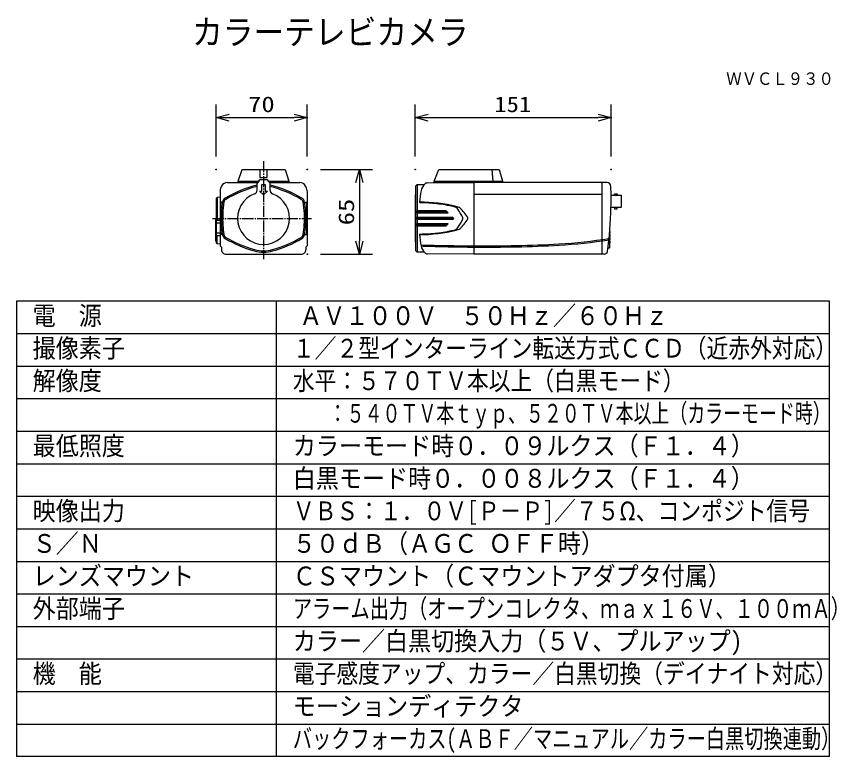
# Model space of a CAD drawing. Units: millimetres, scale not verified. Extents: x -63 to 64, y -57 to 57.
import ezdxf
from ezdxf.enums import TextEntityAlignment as Align

# ---------------------------------------------------------------- set-up
doc = ezdxf.new("R2010")
doc.units = ezdxf.units.MM
doc.header["$LTSCALE"] = 0.190236
doc.header["$PDMODE"] = 32
doc.header["$PDSIZE"] = 0.0951
doc.linetypes.add('CHAIN2', pattern=[12, 9, -1, 1, -1])
for name, color, linetype in [('0-0_GAIKEI', 1, 'Continuous'), ('0-1_KIJUN', 3, 'Continuous'), ('0-2_MOJI1', 2, 'Continuous'), ('0-3_TOUROKU', 7, 'Continuous'), ('0-4_WAKU', 1, 'Continuous')]:
    doc.layers.add(name, color=color, linetype=linetype)
doc.styles.add('ＭＳ ゴシック', font='')
doc.styles.get('ＭＳ ゴシック').set_extended_font_data('MS Gothic')

# ---------------------------------------------------------------- blocks, each defined once
blk = doc.blocks.new('_OPEN30')
at = {"layer": '0-2_MOJI1', "color": 7}
blk.add_line((0, 0), (-1, 0), dxfattribs=at)
blk.add_lwpolyline([(-1, 0.26795), (0, 0), (-1, -0.26795)], dxfattribs=at)

msp = doc.modelspace()

# ---------------------------------------------------------------- linework, layer by layer
at = {"layer": '0-0_GAIKEI', "color": 7}
for p, q in [((-28.4023, 31.9028), (-27.8023, 33.7028)), ((-27.8023, 33.7028), (-21.2023, 33.7028)), ((-21.2023, 33.7028), (-20.6023, 31.9028)), ((1.7276, 31.9028), (2.4276, 33.7028)), ((2.4276, 33.7028), (11.7276, 33.7028)), ((11.7276, 33.7028), (12.2276, 31.9028)), ((-30.0649, 31.7028), (-25.4129, 31.7028)), ((-28.4023, 31.9028), (-25.234, 31.9028)), ((-28.4023, 31.7028), (-28.4023, 31.9028)), ((-23.7706, 31.9028), (-20.6023, 31.9028)), ((-23.5917, 31.7028), (-18.9396, 31.7028)), ((-20.6023, 31.9028), (-20.6023, 31.7028)), ((0.6869, 31.6405), (7.8276, 31.7028)), ((1.7276, 31.7028), (1.7276, 31.9028)), ((12.2276, 31.7028), (1.7276, 31.7028)), ((28.2994, 31.6961), (7.8276, 31.7028)), ((7.8276, 31.7028), (7.8276, 20.7028)), ((12.2276, 31.9028), (12.2276, 31.7028)), ((27.5277, 31.7028), (27.5277, 20.7096)), ((-31.1923, 30.4621), (-31.1923, 22.0028)), ((-0.8724, 31.4046), (-1.0724, 31.2028)), ((-1.0724, 21.2028), (-1.0724, 31.2028)), ((-0.8724, 31.4046), (0.2186, 31.4141)), ((-31.7848, 29.2493), (-31.8123, 29.1804)), ((-31.8123, 29.1804), (-31.8123, 26.0028)), ((-31.6126, 29.4308), (-31.7848, 29.2493)), ((-31.1923, 29.4528), (-31.6126, 29.4308)), ((-31.9123, 25.9028), (-31.9123, 22.8028)), ((-31.6126, 22.2801), (-31.7848, 22.4619)), ((-31.1923, 22.2577), (-31.6126, 22.2801)), ((-31.1923, 22.0028), (-30.9935, 21.804)), ((-30.9923, 21.8028), (-30.9923, 21.4028)), ((-18.0123, 21.8028), (-18.0123, 21.4028)), ((-30.2923, 20.7028), (-18.7123, 20.7028)), ((-0.8724, 21.0011), (-1.0724, 21.2028)), ((0.2186, 20.9915), (-0.8724, 21.0011)), ((7.8276, 20.7028), (0.6869, 20.7651)), ((27.8864, 20.7098), (7.8276, 20.7028))]:
    msp.add_line(p, q, dxfattribs=at)
at = {"layer": '0-0_GAIKEI'}
for p, q in [((-25.0523, 33.7028), (-25.0523, 32.5028)), ((-23.9523, 32.5028), (-23.9523, 33.7028)), ((10.7872, 31.9028), (10.6276, 33.7028)), ((-25.2042, 31.9362), (-25.5023, 31.6028)), ((-25.5023, 30.5156), (-25.5023, 31.6028)), ((-25.1023, 32.2028), (-23.9023, 32.2028)), ((-25.0523, 32.5028), (-23.9523, 32.5028)), ((-23.8004, 31.9362), (-23.5023, 31.6028)), ((-23.5023, 30.5156), (-23.5023, 31.6028)), ((1.7276, 31.9028), (12.2276, 31.9028)), ((10.7872, 31.7028), (10.7872, 31.9028)), ((-25.1023, 30.4028), (-24.7523, 30.4028)), ((-24.5023, 29.8028), (-25.1023, 30.4028)), ((-24.7523, 31.4028), (-24.2523, 31.4028)), ((-24.7523, 30.4028), (-24.7523, 31.4028)), ((-23.9023, 30.4028), (-24.5023, 29.8028)), ((-24.2523, 31.4028), (-24.2523, 30.4028)), ((-24.2523, 30.4028), (-23.9023, 30.4028)), ((-0.8724, 31.4046), (-0.8724, 21.0011)), ((-31.6126, 29.0313), (-31.7848, 29.0313)), ((-31.6126, 29.4308), (-31.6126, 25.8906)), ((-1.1724, 29.8028), (-1.1724, 22.6028)), ((-1.0724, 29.8028), (-1.1724, 29.8028)), ((7.8276, 29.9028), (27.5277, 29.9028)), ((28.9171, 29.7528), (30.4877, 29.7528)), ((29.4417, 29.9528), (29.8377, 29.9528)), ((29.4417, 29.7528), (29.4417, 29.9528)), ((29.8377, 29.9528), (29.8377, 29.7528)), ((30.4877, 29.7528), (30.4877, 27.8528)), ((-30.8296, 28.7027), (-31.0938, 28.6984)), ((-18.175, 28.7027), (-17.9108, 28.6984)), ((30.4877, 27.8528), (28.9076, 27.8528)), ((29.4417, 27.8528), (29.4417, 27.6528)), ((29.8377, 27.6528), (29.8377, 27.8528)), ((-30.9924, 27.3428), (-31.0124, 27.0628)), ((-31.0124, 27.0628), (-30.9709, 27.0628)), ((-30.9534, 27.3428), (-30.9924, 27.3428)), ((-30.9709, 27.0628), (-30.7314, 27.1885)), ((-30.7314, 27.1885), (-30.9534, 27.3428)), ((-0.8724, 27.3428), (-1.0724, 27.1901)), ((-1.0724, 27.1901), (-0.8724, 27.0628)), ((3.5876, 27.189), (-1.072, 27.1904)), ((3.5876, 27.3428), (-0.8724, 27.3428)), ((-0.8724, 27.0628), (3.8676, 27.0628)), ((3.5876, 27.189), (3.5876, 27.3428)), ((3.8676, 27.0628), (3.5876, 27.3428)), ((3.8676, 27.0628), (3.5876, 27.189)), ((29.4417, 27.6528), (29.8377, 27.6528)), ((-31.8123, 26.001), (-31.8123, 22.5308)), ((-31.7124, 25.8958), (-31.8123, 26.001)), ((-31.7124, 25.4706), (-31.8123, 25.5142)), ((-31.1923, 25.8685), (-31.7124, 25.8958)), ((-31.7124, 23.5098), (-31.7124, 25.8958)), ((-31.1923, 25.4593), (-31.7124, 25.4706)), ((-31.0411, 26.3428), (-31.0411, 26.0628)), ((-30.9934, 26.3428), (-31.0411, 26.3428)), ((-31.0411, 26.0628), (-30.9934, 26.0628)), ((-31.0124, 25.3428), (-30.9924, 25.0628)), ((-30.9709, 25.3428), (-31.0124, 25.3428)), ((-30.7923, 26.2028), (-30.9934, 26.3428)), ((-30.9934, 26.0628), (-30.7923, 26.2028)), ((-30.7314, 25.2172), (-30.9709, 25.3428)), ((-1.0724, 26.3028), (-1.1724, 26.3028)), ((-1.0724, 26.1028), (-1.1724, 26.1028)), ((-0.8724, 26.3428), (-1.0724, 26.2028)), ((4.7276, 26.2028), (-1.0724, 26.2028)), ((-1.0724, 26.2028), (-0.8724, 26.0628)), ((-0.8724, 25.3428), (-1.072, 25.2153)), ((4.5876, 26.3428), (-0.8724, 26.3428)), ((-0.8724, 26.0628), (4.5876, 26.0628)), ((3.8676, 25.3428), (-0.8724, 25.3428)), ((3.8676, 25.3428), (3.5876, 25.2166)), ((3.5876, 25.0628), (3.8676, 25.3428)), ((4.5876, 26.0628), (4.5876, 26.3428)), ((4.7276, 26.2028), (4.5876, 26.3428)), ((4.5876, 26.0628), (4.7276, 26.2028)), ((-30.9924, 25.0628), (-30.9534, 25.0628)), ((-30.9534, 25.0628), (-30.7314, 25.2172)), ((3.5876, 25.2166), (-1.072, 25.2153)), ((-1.072, 25.2153), (-0.8724, 25.0628)), ((-0.8724, 25.0628), (3.5876, 25.0628)), ((3.5876, 25.2166), (3.5876, 25.0628)), ((28.7277, 21.7028), (28.7277, 24.2125)), ((28.7977, 24.2108), (28.7277, 24.2108)), ((28.7977, 23.9508), (28.7977, 24.2108)), ((-31.7124, 23.935), (-31.8123, 23.8914)), ((-31.7124, 23.5098), (-31.8123, 23.4046)), ((-31.6126, 22.7327), (-31.8123, 22.7327)), ((-31.1923, 23.9463), (-31.7124, 23.935)), ((-31.1923, 23.5371), (-31.7124, 23.5098)), ((-31.6126, 22.3332), (-31.6126, 23.5151)), ((-30.8296, 23.7029), (-31.0938, 23.7072)), ((-18.175, 23.7029), (-17.9108, 23.7072)), ((28.7277, 23.9508), (28.7977, 23.9508)), ((28.7977, 23.7028), (28.7277, 23.7028)), ((28.7277, 23.4428), (28.7977, 23.4428)), ((28.7977, 23.1948), (28.7277, 23.1948)), ((28.7277, 22.9348), (28.7977, 22.9348)), ((28.7977, 23.4428), (28.7977, 23.7028)), ((28.7977, 22.9348), (28.7977, 23.1948)), ((-1.0724, 22.6028), (-1.1724, 22.6028)), ((28.4695, 21.7028), (28.7277, 21.7028)), ((28.7977, 22.6868), (28.7277, 22.6868)), ((28.7277, 22.4268), (28.7977, 22.4268)), ((28.7977, 22.4268), (28.7977, 22.6868))]:
    msp.add_line(p, q, dxfattribs=at)
at = {"layer": '0-0_GAIKEI', "color": 7}
msp.add_lwpolyline([(-17.8123, 30.4621), (-17.8123, 22.0028), (-18.0111, 21.804)], dxfattribs=at)
at = {"layer": '0-0_GAIKEI'}
for points in [[(-18.2732, 27.1885), (-18.0512, 27.3428), (-18.0122, 27.3428), (-17.9922, 27.0628), (-18.0337, 27.0628)], [(-18.2732, 25.2172), (-18.0337, 25.3428), (-17.9922, 25.3428), (-18.0122, 25.0628), (-18.0512, 25.0628)], [(-18.2123, 26.2028), (-18.0112, 26.3428), (-17.9635, 26.3428), (-17.9635, 26.0628), (-18.0112, 26.0628)]]:
    msp.add_lwpolyline(points, close=True, dxfattribs=at)
at = {"layer": '0-0_GAIKEI', "color": 7}
for centre, radius, start, end in [((-30.065, 30.7029), 1, 89.99557, 152.41285), ((-18.9396, 30.7029), 1, 27.58715, 90.00443), ((0.6921, 31.0405), 0.6, 90.5, 134.74237), ((28.2942, 31.0961), 0.6, 1.92304, 89.5), ((-29.0887, 30.1348), 2.1289, 151.03071, 171.15685), ((-20.6937, 12.6604), 19.2658, 104.45492, 120.27762), ((-28.3109, 12.6604), 19.2658, 59.72238, 75.54508), ((-19.9159, 30.1348), 2.1289, 8.84315, 28.96929), ((-22.0295, 29.2704), 50.9568, 358.40589, 2.07594), ((-30.0019, 28.6023), 0.8054, 120.22073, 173.35302), ((-19.0027, 28.6023), 0.8054, 6.64698, 59.77927), ((-18.6581, 26.2028), 12.397, 168.40031, 191.59969), ((-30.3464, 26.2028), 12.397, 348.40031, 11.59969), ((-25.6118, 28.7229), 54.5263, 351.97167, 359.0857), ((-31.8123, 25.9028), 0.1, 90, 180), ((-31.8123, 22.8028), 0.1, 180, 270), ((-30.0058, 23.7998), 0.8004, 189.0707, 239.88743), ((-20.3464, 40.4386), 20.0398, 239.86458, 253.76906), ((-28.6582, 40.4386), 20.0398, 286.23094, 300.13542), ((-18.9988, 23.7998), 0.8004, 300.11257, 350.9293), ((-31.7121, 22.5308), 0.1002, 180.00071, 223.45438), ((-30.2923, 21.4028), 0.7, 179.99918, 269.99927), ((-24.5023, 26.1655), 5.174, 253.77744, 286.22256), ((-18.7123, 21.4028), 0.7, 270.00073, 0.00082), ((0.6921, 21.3651), 0.6, 225.25763, 269.5), ((27.8132, 21.3058), 0.6005, 276.96851, 340.76452)]:
    msp.add_arc(centre, radius, start, end, dxfattribs=at)
at = {"layer": '0-0_GAIKEI'}
for centre, radius, start, end in [((-25.5023, 32.2028), 0.4, 318.18969, 0), ((-23.5023, 32.2028), 0.4, 180, 221.81031), ((-20.6891, 12.6263), 19.0923, 104.60729, 120.23489), ((-26.1023, 30.5156), 0.6, 290.35441, 360), ((-22.9023, 30.5156), 0.6, 180, 249.64559), ((-28.3155, 12.6263), 19.0923, 59.76511, 75.39271), ((7.0844, 28.6131), 7.5909, 166.12438, 179.36004), ((1.6776, 30.0485), 2, 134.74237, 168.90137), ((-30.0015, 28.6024), 0.6002, 120.14587, 170.82377), ((-24.5023, 26.2028), 4, 110.35441, 69.64559), ((-19.0031, 28.6024), 0.6002, 9.17623, 59.85413), ((3.1909, 26.2028), 34.3754, 175.83675, 184.16322), ((-15.7822, 26.3291), 15.205, 171.0464, 176.17718), ((-14.9923, 26.2028), 15.8, 170.91325, 183.51718), ((-34.0123, 26.2028), 15.8, 356.48282, 9.08675), ((-33.2224, 26.3291), 15.205, 3.82282, 8.9536), ((-52.1955, 26.2028), 34.3754, 355.83678, 4.16325), ((-0.4103, 28.6941), 0.0958, 177.76062, 248.68738), ((-0.5636, 4.7775), 23.9276, 76.23686, 89.84525), ((-0.6192, 3.8234), 24.782, 83.54339, 89.59739), ((-0.5724, 4.6051), 24.0001, 77.10581, 83.52797), ((4.5601, 27.0252), 1, 36.56891, 77.1058), ((4.9344, 26.7012), 1.3313, 54.4479, 81.59499), ((1.6901, 23.3757), 5.9651, 29.19226, 47.65042), ((-14.9923, 26.2028), 16.0018, 176.9192, 179.49871), ((-34.0123, 26.2028), 16.0018, 0.50129, 3.0808), ((0.2477, 23.8803), 6.3373, 22.2466, 36.17535), ((-14.9923, 26.2028), 16.0018, 180.50129, 183.0808), ((-34.0123, 26.2028), 16.0018, 356.9192, 359.49871), ((0.2477, 28.5276), 6.3373, 323.82465, 337.7534), ((1.6901, 29.0322), 5.9651, 312.34958, 330.80774), ((5.9215, 26.204), 0.2061, 338.48229, 21.51771), ((6.8023, 26.204), 0.1251, 319.54897, 40.45103), ((-13.3777, 26.3486), 17.6227, 184.1841, 188.73092), ((-14.9923, 26.2028), 15.8, 183.64964, 189.08675), ((-34.0123, 26.2028), 15.8, 350.91325, 356.35036), ((-35.6269, 26.3486), 17.6227, 351.26908, 355.8159), ((-0.5636, 47.6305), 23.9276, 270.15475, 283.76314), ((-0.6192, 48.5846), 24.782, 270.40261, 276.45661), ((-0.5724, 47.8029), 24.0001, 276.47203, 282.89419), ((4.5601, 25.3828), 1, 282.8942, 323.43109), ((4.9344, 25.7068), 1.3313, 278.40501, 305.5521), ((-31.8123, 22.9436), 0.1, 180, 270), ((-30.0015, 23.8032), 0.6002, 189.17656, 239.85379), ((-20.4059, 40.3462), 19.7246, 239.88346, 253.85848), ((-28.5987, 40.3462), 19.7246, 286.14152, 300.11654), ((-19.0031, 23.8032), 0.6002, 300.14621, 350.82344), ((-0.4103, 23.7139), 0.0958, 111.31262, 182.23938), ((7.0844, 23.7949), 7.5909, 180.63996, 193.87562), ((15.9562, 101.9189), 79.8001, 273.56282, 279.13607), ((15.9517, 101.9701), 80.0515, 273.56377, 279.09735), ((7.0868, 221.1329), 199.1314, 267.86999, 270.21314), ((1.6776, 22.3595), 2, 191.09863, 225.25763), ((7.8161, 221.2215), 199.4187, 267.73101, 270.0033), ((10.0276, 232.5393), 210.548, 269.40131, 272.96413), ((10.0276, 232.5393), 210.748, 269.40188, 272.9647), ((-24.5023, 26.2028), 5, 253.89195, 286.10805)]:
    msp.add_arc(centre, radius, start, end, dxfattribs=at)
at = {"layer": '0-1_KIJUN', "color": 7, "linetype": 'CHAIN2'}
for p, q in [((-24.5023, 34.9938), (-24.5023, 19.9416)), ((-32.3364, 26.2028), (-17.1355, 26.2028))]:
    msp.add_line(p, q, dxfattribs=at)
at = {"layer": '0-1_KIJUN'}
for p, q in [((-15.7571, 33.7028), (-7.757, 33.7028)), ((-9.757, 31.7028), (-9.757, 22.7028)), ((-15.7571, 20.7028), (-7.757, 20.7028))]:
    msp.add_line(p, q, dxfattribs=at)
at = {"layer": '0-2_MOJI1', "color": 3}
for p, q in [((-31.8123, 35.7006), (-31.8123, 43.7006)), ((-17.8123, 35.7006), (-17.8123, 43.7006)), ((-1.1724, 35.7006), (-1.1724, 43.7006)), ((28.9277, 35.7006), (28.9277, 43.7006)), ((-29.8123, 41.7006), (-19.8123, 41.7006)), ((0.8276, 41.7006), (26.9277, 41.7006))]:
    msp.add_line(p, q, dxfattribs=at)
at = {"layer": '0-2_MOJI1', "color": 7}
for p in [(-17.7571, 33.7028), (-17.7571, 20.7028), (-9.757, 20.7028)]:
    msp.add_point(p, dxfattribs=at)
at = {"layer": '0-3_TOUROKU'}
for p in [(-17.8123, 41.7006), (28.9277, 41.7006), (-31.8123, 33.7006), (-17.8123, 33.7006), (-1.1724, 33.7006), (28.9277, 33.7006)]:
    msp.add_point(p, dxfattribs=at)
at = {"layer": '0-4_WAKU', "color": 4}
for p, q in [((62.5001, 13.5), (-62.5001, 13.5)), ((-62.5001, 13.5), (-62.5001, -56.5001)), ((-22.5, -56.5001), (-22.5, 13.5)), ((62.5001, -56.5001), (62.5001, 13.5)), ((62.5001, -56.5001), (-62.5001, -56.5001))]:
    msp.add_line(p, q, dxfattribs=at)
at = {"layer": '0-4_WAKU'}
for p, q in [((-62.5001, 8.5), (62.5001, 8.5)), ((-62.5001, 8.5), (62.5001, 8.5)), ((-62.5001, 3.5), (62.5001, 3.5)), ((-62.5001, 3.5), (62.5001, 3.5)), ((-62.5001, -1.5), (62.5001, -1.5)), ((-62.5001, -1.5), (62.5001, -1.5)), ((-62.5001, -6.5), (62.5001, -6.5)), ((-62.5001, -6.5), (62.5001, -6.5)), ((-62.5001, -11.5), (62.5001, -11.5)), ((-62.5001, -11.5), (62.5001, -11.5)), ((-62.5001, -16.5), (62.5001, -16.5)), ((-62.5001, -21.5), (62.5001, -21.5)), ((-62.5001, -21.5), (62.5001, -21.5)), ((-62.5001, -26.5), (62.5001, -26.5)), ((-62.5001, -26.5), (62.5001, -26.5)), ((-62.5001, -31.5001), (62.5001, -31.5001)), ((-62.5001, -31.5001), (62.5001, -31.5001)), ((-62.5001, -36.5001), (62.5001, -36.5001)), ((-62.5001, -36.5001), (62.5001, -36.5001)), ((-62.5001, -41.5001), (62.5001, -41.5001)), ((-62.5001, -41.5001), (62.5001, -41.5001)), ((-62.5001, -46.5001), (62.5001, -46.5001)), ((-62.5001, -46.5001), (62.5001, -46.5001)), ((-62.5001, -51.5001), (62.5001, -51.5001))]:
    msp.add_line(p, q, dxfattribs=at)

# ---------------------------------------------------------------- block references
at = {"layer": '0-1_KIJUN', "xscale": 2, "yscale": 2}
for p, rotation in [((-9.757, 33.7028), 90), ((-9.757, 20.7028), 270)]:
    msp.add_blockref('_OPEN30', p, dxfattribs=dict(at, rotation=rotation))
at = {"layer": '0-2_MOJI1', "xscale": 2, "yscale": 2, "rotation": 180}
for p in [(-31.8123, 41.7006), (-1.1724, 41.7006)]:
    msp.add_blockref('_OPEN30', p, dxfattribs=at)
at = {"layer": '0-2_MOJI1', "xscale": 2, "yscale": 2}
for p in [(-17.8123, 41.7006), (28.9277, 41.7006)]:
    msp.add_blockref('_OPEN30', p, dxfattribs=at)

# ---------------------------------------------------------------- texts
at = {"layer": '0-1_KIJUN', "style": 'ＭＳ ゴシック', "width": 1.25}
msp.add_text('65', height=2.406, rotation=90, dxfattribs=at).set_placement((-9.8666, 25.1359), align=Align.BOTTOM_LEFT)
at = {"layer": '0-2_MOJI1', "style": 'ＭＳ ゴシック'}
for s, height, width, p in [('カラーテレビカメラ', 3.848, 0.9, (-35.5001, 51.7599)), ('電\u3000源', 2.887, 0.9, (-60.0001, 8.9449)), ('ＡＶ１００Ｖ\u3000５０Ｈｚ／６０Ｈｚ', 2.887, 0.9, (-19, 8.9449)), ('撮像素子', 2.887, 0.9, (-60.0001, 3.9449)), ('１／２型インターライン転送方式ＣＣＤ（近赤外対応）', 2.887, 0.85, (-20, 3.9449)), ('解像度', 2.887, 0.9, (-60.0001, -1.0551)), ('水平：５７０ＴＶ本以上（白黒モード）', 2.886, 0.85, (-20, -1.0551)), ('\u3000\u3000：５４０ＴＶ本ｔｙｐ、５２０ＴＶ本以上（カラーモード時）', 2.887, 0.7, (-20, -6.0551)), ('最低照度', 2.887, 0.9, (-60.0001, -11.0551)), ('カラーモード時０．０９ルクス（Ｆ１．４）', 2.887, 0.9, (-20, -11.0551)), ('白黒モード時０．００８ルクス（Ｆ１．４）', 2.887, 0.9, (-20, -16.0551)), ('映像出力', 2.887, 0.9, (-60.0001, -21.0552)), ('ＶＢＳ：１．０Ｖ[Ｐ－Ｐ]／７５Ω、コンポジト信号', 2.887, 0.85, (-20, -21.0552)), ('Ｓ／Ｎ', 2.887, 0.9, (-60.0001, -26.0552)), ('５０ｄＢ（ＡＧＣ ＯＦＦ時）', 2.887, 0.9, (-20, -26.0552)), ('レンズマウント', 2.887, 0.9, (-60.0001, -31.0552)), ('ＣＳマウント（Ｃマウントアダプタ付属）', 2.887, 0.9, (-20, -31.0552)), ('外部端子', 2.887, 0.9, (-60.0001, -36.0552)), ('アラーム出力（オープンコレクタ、ｍａｘ１６Ｖ、１００ｍＡ）', 2.887, 0.75, (-20, -36.0552)), ('カラー／白黒切換入力（５Ｖ、プルアップ)', 2.886, 0.9, (-20, -41.0552)), ('機\u3000能', 2.887, 0.9, (-60.0001, -46.0552)), ('電子感度アップ、カラー／白黒切換（デイナイト対応）', 2.887, 0.85, (-20, -46.0552)), ('モーションディテクタ', 2.887, 0.9, (-20, -51.0552)), ('バックフォーカス(ＡＢＦ／マニュアル／カラー白黒切換連動）', 2.887, 0.75, (-20, -56.0552))]:
    msp.add_text(s, height=height, dxfattribs=dict(at, width=width)).set_placement(p, align=Align.BOTTOM_LEFT)
at = {"layer": '0-2_MOJI1', "color": 3, "style": 'ＭＳ ゴシック'}
for s, width, p in [('70', 1.25, (-26.8792, 41.8102)), ('151', 1.15, (10.9905, 41.8102))]:
    msp.add_text(s, height=2.406, dxfattribs=dict(at, width=width)).set_placement(p, align=Align.BOTTOM_LEFT)
at = {"layer": '0-3_TOUROKU', "color": 1, "style": 'ＭＳ ゴシック', "width": 0.9}
msp.add_text('ＷＶＣＬ９３０', height=1.925, dxfattribs=at).set_placement((46.6334, 46.13), align=Align.BOTTOM_LEFT)

doc.saveas('drawing.dxf')
